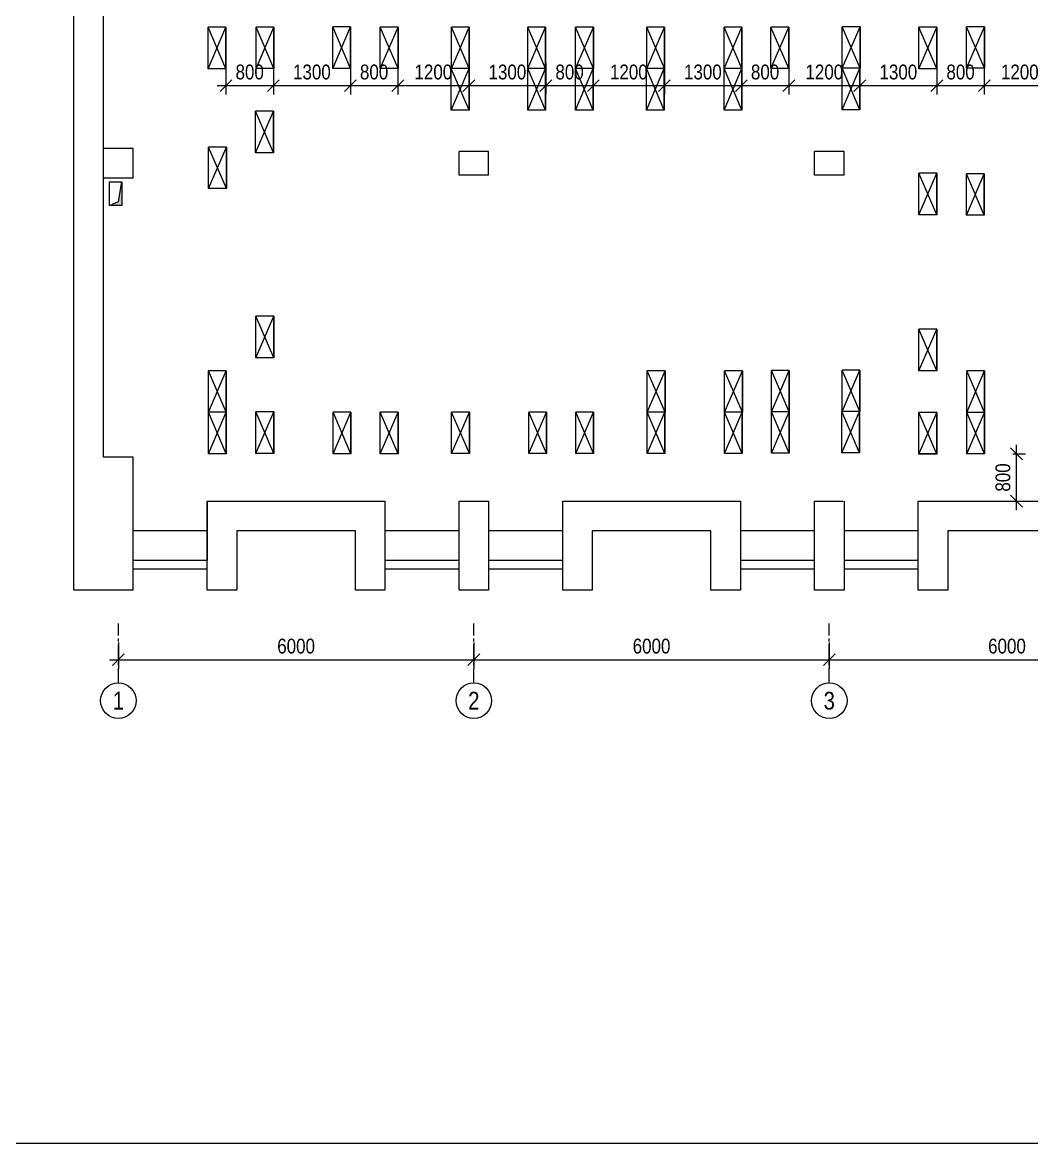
# Model space of a CAD drawing. Header units: millimetres. Extents: x 529148 to 753234, y -6155083 to -118574.
# Drawn here: x 641554 to 658589, y -178724 to -159804 of the extents above; entities that cross this region are included whole.
import ezdxf
from ezdxf.enums import TextEntityAlignment as Align

# ---------------------------------------------------------------- set-up
doc = ezdxf.new("R2010")
doc.units = ezdxf.units.MM
doc.linetypes.add('осеваяX2', pattern=[4, 2.5, -0.5, 0.5, -0.5])
for name, color, linetype, lineweight in [('оборудование', 7, 'Continuous', 60), ('Размеры план', 5, 'Continuous', 5), ('Стены', 250, 'Continuous', 20)]:
    doc.layers.add(name, color=color, linetype=linetype, lineweight=lineweight)
doc.layers.add('Оси здания', color=6, linetype='Continuous')
doc.styles.add('17_Standard 2.5', font='ARIALN.TTF', dxfattribs={"height": 250})
doc.styles.get("Standard").update_dxf_attribs({"font": 'ARIALN.TTF', "height": 3})
doc.dimstyles.get("Standard").update_dxf_attribs({"dimtxt": 2.5, "dimasz": 2, "dimexe": 1.5, "dimexo": 3, "dimgap": 1, "dimtad": 1, "dimtoh": 1, "dimdec": 0, "dimrnd": 1, "dimzin": 0, "dimdsep": 46, "dimtxsty": '17_Standard 2.5', "dimblk": 'OBLIQUE', "dimcen": 2, "dimdle": 1.5, "dimclrd": 5, "dimclre": 5, "dimclrt": 5, "dimadec": 0, "dimazin": 0, "dimtfac": 1, "dimtdec": 0, "dimtofl": 0, "dimtmove": 0, "dimatfit": 3, "dimldrblk": 'OBLIQUE', "dimfxl": 1, "dimtolj": 1, "dimtzin": 0, "dimlwd": 5, "dimlwe": 5, "dimarcsym": 0})

# ---------------------------------------------------------------- blocks, each defined once
blk = doc.blocks.new('*U65')
at = {"layer": 'Оси здания', "linetype": 'осеваяX2', "lineweight": 5}
blk.add_line((0, -10), (0, 0), dxfattribs=at)
at = {"layer": 'Оси здания', "lineweight": 5}
blk.add_circle((0, -13), 3, dxfattribs=at)
at = {"layer": 'Оси здания', "linetype": 'ByBlock', "lineweight": 5}
blk.add_attdef('ОСЬ', text='', height=3, rotation=360, dxfattribs=at).set_placement((0, -13), align=Align.MIDDLE_CENTER)
blk = doc.blocks.new('_Oblique')
at = {"color": 0, "linetype": 'ByBlock', "lineweight": -2}
blk.add_line((-0.5, -0.5), (0.5, 0.5), dxfattribs=at)
blk = doc.blocks.new('*D438')
at = {"layer": 'Defpoints', "color": 0, "transparency": 16777216}
for p in [(655173.572558, -169966.313389), (661173.572558, -169983.192885), (661173.572558, -170558.000436)]:
    blk.add_point(p, dxfattribs=at)
at = {"layer": 'Стены', "color": 5, "linetype": 'Continuous', "lineweight": 5, "transparency": 16777216}
for p, q in [((655173.572558, -170266.313389), (655173.572558, -170708.000436)), ((661173.572558, -170283.192885), (661173.572558, -170708.000436)), ((655023.572558, -170558.000436), (661323.572558, -170558.000436))]:
    blk.add_line(p, q, dxfattribs=at)
at = {"layer": 'Стены', "color": 5, "lineweight": 5, "transparency": 16777216, "xscale": 200, "yscale": 200, "zscale": 200, "rotation": 180}
blk.add_blockref('_Oblique', (655173.572558, -170558.000436), dxfattribs=at)
at = {"layer": 'Стены', "color": 5, "lineweight": 5, "transparency": 16777216, "xscale": 200, "yscale": 200, "zscale": 200}
blk.add_blockref('_Oblique', (661173.572558, -170558.000436), dxfattribs=at)
at = {"layer": 'Стены', "color": 5, "linetype": 'Continuous', "lineweight": 20, "transparency": 16777216, "insert": (658173.572558, -170330.372808), "char_height": 250, "attachment_point": 5, "style": '17_Standard 2.5'}
blk.add_mtext('\\A1;6000', dxfattribs=at)
blk = doc.blocks.new('*D442')
at = {"layer": 'Defpoints', "color": 0, "transparency": 16777216}
for p in [(649173.572558, -169966.313389), (655173.572558, -169983.192885), (655173.572558, -170558.000436)]:
    blk.add_point(p, dxfattribs=at)
at = {"layer": 'Стены', "color": 5, "linetype": 'Continuous', "lineweight": 5, "transparency": 16777216}
for p, q in [((649173.572558, -170266.313389), (649173.572558, -170708.000436)), ((655173.572558, -170283.192885), (655173.572558, -170708.000436)), ((649023.572558, -170558.000436), (655323.572558, -170558.000436))]:
    blk.add_line(p, q, dxfattribs=at)
at = {"layer": 'Стены', "color": 5, "lineweight": 5, "transparency": 16777216, "xscale": 200, "yscale": 200, "zscale": 200, "rotation": 180}
blk.add_blockref('_Oblique', (649173.572558, -170558.000436), dxfattribs=at)
at = {"layer": 'Стены', "color": 5, "lineweight": 5, "transparency": 16777216, "xscale": 200, "yscale": 200, "zscale": 200}
blk.add_blockref('_Oblique', (655173.572558, -170558.000436), dxfattribs=at)
at = {"layer": 'Стены', "color": 5, "linetype": 'Continuous', "lineweight": 20, "transparency": 16777216, "insert": (652173.572558, -170330.372808), "char_height": 250, "attachment_point": 5, "style": '17_Standard 2.5'}
blk.add_mtext('\\A1;6000', dxfattribs=at)
blk = doc.blocks.new('*D443')
at = {"layer": 'Defpoints', "color": 0, "transparency": 16777216}
for p in [(643173.572558, -169966.313389), (649173.572558, -169983.192885), (649173.572558, -170558.000436)]:
    blk.add_point(p, dxfattribs=at)
at = {"layer": 'Стены', "color": 5, "linetype": 'Continuous', "lineweight": 5, "transparency": 16777216}
for p, q in [((643173.572558, -170266.313389), (643173.572558, -170708.000436)), ((649173.572558, -170283.192885), (649173.572558, -170708.000436)), ((643023.572558, -170558.000436), (649323.572558, -170558.000436))]:
    blk.add_line(p, q, dxfattribs=at)
at = {"layer": 'Стены', "color": 5, "lineweight": 5, "transparency": 16777216, "xscale": 200, "yscale": 200, "zscale": 200, "rotation": 180}
blk.add_blockref('_Oblique', (643173.572558, -170558.000436), dxfattribs=at)
at = {"layer": 'Стены', "color": 5, "lineweight": 5, "transparency": 16777216, "xscale": 200, "yscale": 200, "zscale": 200}
blk.add_blockref('_Oblique', (649173.572558, -170558.000436), dxfattribs=at)
at = {"layer": 'Стены', "color": 5, "linetype": 'Continuous', "lineweight": 20, "transparency": 16777216, "insert": (646173.572558, -170330.372808), "char_height": 250, "attachment_point": 5, "style": '17_Standard 2.5'}
blk.add_mtext('\\A1;6000', dxfattribs=at)
blk = doc.blocks.new('*D473')
at = {"layer": 'Defpoints', "color": 0, "transparency": 16777216}
for p in [(657974, -167083), (658334, -167083), (657974, -167883)]:
    blk.add_point(p, dxfattribs=at)
at = {"layer": 'Стены', "color": 5, "linetype": 'Continuous', "lineweight": 5, "ltscale": 100, "transparency": 16777216}
for p, q in [((658334, -168033), (658334, -166933)), ((658274, -167083), (658484, -167083)), ((658274, -167883), (658484, -167883))]:
    blk.add_line(p, q, dxfattribs=at)
at = {"layer": 'Стены', "color": 5, "lineweight": 5, "transparency": 16777216, "xscale": 200, "yscale": 200, "zscale": 200}
for p, rotation in [((658334, -167083), 90), ((658334, -167883), 270)]:
    blk.add_blockref('_Oblique', p, dxfattribs=dict(at, rotation=rotation))
at = {"layer": 'Стены', "color": 5, "linetype": 'Continuous', "lineweight": 20, "transparency": 16777216, "insert": (658106, -167483), "char_height": 250, "attachment_point": 5, "rotation": 90, "style": '17_Standard 2.5'}
blk.add_mtext('\\A1;800', dxfattribs=at)
blk = doc.blocks.new('*D484')
at = {"layer": 'Defpoints', "color": 0, "linetype": 'Continuous', "lineweight": 20, "transparency": 16777216}
for p in [(656990, -160193), (657790, -160193), (657790, -160870)]:
    blk.add_point(p, dxfattribs=at)
at = {"layer": 'Стены', "color": 5, "linetype": 'Continuous', "lineweight": 5, "transparency": 16777216}
for p, q in [((656990, -160493), (656990, -161020)), ((657790, -160493), (657790, -161020)), ((656840, -160870), (657940, -160870))]:
    blk.add_line(p, q, dxfattribs=at)
at = {"layer": 'Стены', "color": 5, "linetype": 'Continuous', "lineweight": 5, "transparency": 16777216, "xscale": 200, "yscale": 200, "zscale": 200, "rotation": 180}
blk.add_blockref('_Oblique', (656990, -160870), dxfattribs=at)
at = {"layer": 'Стены', "color": 5, "linetype": 'Continuous', "lineweight": 5, "transparency": 16777216, "xscale": 200, "yscale": 200, "zscale": 200}
blk.add_blockref('_Oblique', (657790, -160870), dxfattribs=at)
at = {"layer": 'Стены', "color": 5, "linetype": 'Continuous', "lineweight": 20, "transparency": 16777216, "insert": (657390, -160642), "char_height": 250, "attachment_point": 5, "style": '17_Standard 2.5'}
blk.add_mtext('\\A1;800', dxfattribs=at)
blk = doc.blocks.new('*D485')
at = {"layer": 'Defpoints', "color": 0, "linetype": 'Continuous', "lineweight": 20, "transparency": 16777216}
for p in [(657790, -160193), (658990, -160193), (658990, -160870)]:
    blk.add_point(p, dxfattribs=at)
at = {"layer": 'Стены', "color": 5, "linetype": 'Continuous', "lineweight": 5, "transparency": 16777216}
for p, q in [((657790, -160493), (657790, -161020)), ((658990, -160493), (658990, -161020)), ((657640, -160870), (659140, -160870))]:
    blk.add_line(p, q, dxfattribs=at)
at = {"layer": 'Стены', "color": 5, "linetype": 'Continuous', "lineweight": 5, "transparency": 16777216, "xscale": 200, "yscale": 200, "zscale": 200, "rotation": 180}
blk.add_blockref('_Oblique', (657790, -160870), dxfattribs=at)
at = {"layer": 'Стены', "color": 5, "linetype": 'Continuous', "lineweight": 5, "transparency": 16777216, "xscale": 200, "yscale": 200, "zscale": 200}
blk.add_blockref('_Oblique', (658990, -160870), dxfattribs=at)
at = {"layer": 'Стены', "color": 5, "linetype": 'Continuous', "lineweight": 20, "transparency": 16777216, "insert": (658390, -160642), "char_height": 250, "attachment_point": 5, "style": '17_Standard 2.5'}
blk.add_mtext('\\A1;1200', dxfattribs=at)
blk = doc.blocks.new('*D487')
at = {"layer": 'Defpoints', "color": 0, "linetype": 'Continuous', "lineweight": 20, "transparency": 16777216}
for p in [(653690, -160193), (654490, -160193), (654490, -160870)]:
    blk.add_point(p, dxfattribs=at)
at = {"layer": 'Стены', "color": 5, "linetype": 'Continuous', "lineweight": 5, "transparency": 16777216}
for p, q in [((653690, -160493), (653690, -161020)), ((654490, -160493), (654490, -161020)), ((653540, -160870), (654640, -160870))]:
    blk.add_line(p, q, dxfattribs=at)
at = {"layer": 'Стены', "color": 5, "linetype": 'Continuous', "lineweight": 5, "transparency": 16777216, "xscale": 200, "yscale": 200, "zscale": 200, "rotation": 180}
blk.add_blockref('_Oblique', (653690, -160870), dxfattribs=at)
at = {"layer": 'Стены', "color": 5, "linetype": 'Continuous', "lineweight": 5, "transparency": 16777216, "xscale": 200, "yscale": 200, "zscale": 200}
blk.add_blockref('_Oblique', (654490, -160870), dxfattribs=at)
at = {"layer": 'Стены', "color": 5, "linetype": 'Continuous', "lineweight": 20, "transparency": 16777216, "insert": (654090, -160642), "char_height": 250, "attachment_point": 5, "style": '17_Standard 2.5'}
blk.add_mtext('\\A1;800', dxfattribs=at)
blk = doc.blocks.new('*D488')
at = {"layer": 'Defpoints', "color": 0, "linetype": 'Continuous', "lineweight": 20, "transparency": 16777216}
for p in [(654490, -160193), (655690, -160193), (655690, -160870)]:
    blk.add_point(p, dxfattribs=at)
at = {"layer": 'Стены', "color": 5, "linetype": 'Continuous', "lineweight": 5, "transparency": 16777216}
for p, q in [((654490, -160493), (654490, -161020)), ((655690, -160493), (655690, -161020)), ((654340, -160870), (655840, -160870))]:
    blk.add_line(p, q, dxfattribs=at)
at = {"layer": 'Стены', "color": 5, "linetype": 'Continuous', "lineweight": 5, "transparency": 16777216, "xscale": 200, "yscale": 200, "zscale": 200, "rotation": 180}
blk.add_blockref('_Oblique', (654490, -160870), dxfattribs=at)
at = {"layer": 'Стены', "color": 5, "linetype": 'Continuous', "lineweight": 5, "transparency": 16777216, "xscale": 200, "yscale": 200, "zscale": 200}
blk.add_blockref('_Oblique', (655690, -160870), dxfattribs=at)
at = {"layer": 'Стены', "color": 5, "linetype": 'Continuous', "lineweight": 20, "transparency": 16777216, "insert": (655090, -160642), "char_height": 250, "attachment_point": 5, "style": '17_Standard 2.5'}
blk.add_mtext('\\A1;1200', dxfattribs=at)
blk = doc.blocks.new('*D489')
at = {"layer": 'Defpoints', "color": 0, "linetype": 'Continuous', "lineweight": 20, "transparency": 16777216}
for p in [(655690, -160193), (656990, -160193), (656990, -160870)]:
    blk.add_point(p, dxfattribs=at)
at = {"layer": 'Стены', "color": 5, "linetype": 'Continuous', "lineweight": 5, "transparency": 16777216}
for p, q in [((655690, -160493), (655690, -161020)), ((656990, -160493), (656990, -161020)), ((655540, -160870), (657140, -160870))]:
    blk.add_line(p, q, dxfattribs=at)
at = {"layer": 'Стены', "color": 5, "linetype": 'Continuous', "lineweight": 5, "transparency": 16777216, "xscale": 200, "yscale": 200, "zscale": 200, "rotation": 180}
blk.add_blockref('_Oblique', (655690, -160870), dxfattribs=at)
at = {"layer": 'Стены', "color": 5, "linetype": 'Continuous', "lineweight": 5, "transparency": 16777216, "xscale": 200, "yscale": 200, "zscale": 200}
blk.add_blockref('_Oblique', (656990, -160870), dxfattribs=at)
at = {"layer": 'Стены', "color": 5, "linetype": 'Continuous', "lineweight": 20, "transparency": 16777216, "insert": (656340, -160642), "char_height": 250, "attachment_point": 5, "style": '17_Standard 2.5'}
blk.add_mtext('\\A1;1300', dxfattribs=at)
blk = doc.blocks.new('*D490')
at = {"layer": 'Defpoints', "color": 0, "linetype": 'Continuous', "lineweight": 20, "transparency": 16777216}
for p in [(650390, -160193), (651190, -160193), (651190, -160870)]:
    blk.add_point(p, dxfattribs=at)
at = {"layer": 'Стены', "color": 5, "linetype": 'Continuous', "lineweight": 5, "transparency": 16777216}
for p, q in [((650390, -160493), (650390, -161020)), ((651190, -160493), (651190, -161020)), ((650240, -160870), (651340, -160870))]:
    blk.add_line(p, q, dxfattribs=at)
at = {"layer": 'Стены', "color": 5, "linetype": 'Continuous', "lineweight": 5, "transparency": 16777216, "xscale": 200, "yscale": 200, "zscale": 200, "rotation": 180}
blk.add_blockref('_Oblique', (650390, -160870), dxfattribs=at)
at = {"layer": 'Стены', "color": 5, "linetype": 'Continuous', "lineweight": 5, "transparency": 16777216, "xscale": 200, "yscale": 200, "zscale": 200}
blk.add_blockref('_Oblique', (651190, -160870), dxfattribs=at)
at = {"layer": 'Стены', "color": 5, "linetype": 'Continuous', "lineweight": 20, "transparency": 16777216, "insert": (650790, -160642), "char_height": 250, "attachment_point": 5, "style": '17_Standard 2.5'}
blk.add_mtext('\\A1;800', dxfattribs=at)
blk = doc.blocks.new('*D491')
at = {"layer": 'Defpoints', "color": 0, "linetype": 'Continuous', "lineweight": 20, "transparency": 16777216}
for p in [(651190, -160193), (652390, -160193), (652390, -160870)]:
    blk.add_point(p, dxfattribs=at)
at = {"layer": 'Стены', "color": 5, "linetype": 'Continuous', "lineweight": 5, "transparency": 16777216}
for p, q in [((651190, -160493), (651190, -161020)), ((652390, -160493), (652390, -161020)), ((651040, -160870), (652540, -160870))]:
    blk.add_line(p, q, dxfattribs=at)
at = {"layer": 'Стены', "color": 5, "linetype": 'Continuous', "lineweight": 5, "transparency": 16777216, "xscale": 200, "yscale": 200, "zscale": 200, "rotation": 180}
blk.add_blockref('_Oblique', (651190, -160870), dxfattribs=at)
at = {"layer": 'Стены', "color": 5, "linetype": 'Continuous', "lineweight": 5, "transparency": 16777216, "xscale": 200, "yscale": 200, "zscale": 200}
blk.add_blockref('_Oblique', (652390, -160870), dxfattribs=at)
at = {"layer": 'Стены', "color": 5, "linetype": 'Continuous', "lineweight": 20, "transparency": 16777216, "insert": (651790, -160642), "char_height": 250, "attachment_point": 5, "style": '17_Standard 2.5'}
blk.add_mtext('\\A1;1200', dxfattribs=at)
blk = doc.blocks.new('*D492')
at = {"layer": 'Defpoints', "color": 0, "linetype": 'Continuous', "lineweight": 20, "transparency": 16777216}
for p in [(652390, -160193), (653690, -160193), (653690, -160870)]:
    blk.add_point(p, dxfattribs=at)
at = {"layer": 'Стены', "color": 5, "linetype": 'Continuous', "lineweight": 5, "transparency": 16777216}
for p, q in [((652390, -160493), (652390, -161020)), ((653690, -160493), (653690, -161020)), ((652240, -160870), (653840, -160870))]:
    blk.add_line(p, q, dxfattribs=at)
at = {"layer": 'Стены', "color": 5, "linetype": 'Continuous', "lineweight": 5, "transparency": 16777216, "xscale": 200, "yscale": 200, "zscale": 200, "rotation": 180}
blk.add_blockref('_Oblique', (652390, -160870), dxfattribs=at)
at = {"layer": 'Стены', "color": 5, "linetype": 'Continuous', "lineweight": 5, "transparency": 16777216, "xscale": 200, "yscale": 200, "zscale": 200}
blk.add_blockref('_Oblique', (653690, -160870), dxfattribs=at)
at = {"layer": 'Стены', "color": 5, "linetype": 'Continuous', "lineweight": 20, "transparency": 16777216, "insert": (653040, -160642), "char_height": 250, "attachment_point": 5, "style": '17_Standard 2.5'}
blk.add_mtext('\\A1;1300', dxfattribs=at)
blk = doc.blocks.new('*D493')
at = {"layer": 'Defpoints', "color": 0, "linetype": 'Continuous', "lineweight": 20, "transparency": 16777216}
for p in [(647090, -160193), (647890, -160193), (647890, -160870)]:
    blk.add_point(p, dxfattribs=at)
at = {"layer": 'Стены', "color": 5, "linetype": 'Continuous', "lineweight": 5, "transparency": 16777216}
for p, q in [((647090, -160493), (647090, -161020)), ((647890, -160493), (647890, -161020)), ((646940, -160870), (648040, -160870))]:
    blk.add_line(p, q, dxfattribs=at)
at = {"layer": 'Стены', "color": 5, "linetype": 'Continuous', "lineweight": 5, "transparency": 16777216, "xscale": 200, "yscale": 200, "zscale": 200, "rotation": 180}
blk.add_blockref('_Oblique', (647090, -160870), dxfattribs=at)
at = {"layer": 'Стены', "color": 5, "linetype": 'Continuous', "lineweight": 5, "transparency": 16777216, "xscale": 200, "yscale": 200, "zscale": 200}
blk.add_blockref('_Oblique', (647890, -160870), dxfattribs=at)
at = {"layer": 'Стены', "color": 5, "linetype": 'Continuous', "lineweight": 20, "transparency": 16777216, "insert": (647490, -160642), "char_height": 250, "attachment_point": 5, "style": '17_Standard 2.5'}
blk.add_mtext('\\A1;800', dxfattribs=at)
blk = doc.blocks.new('*D494')
at = {"layer": 'Defpoints', "color": 0, "linetype": 'Continuous', "lineweight": 20, "transparency": 16777216}
for p in [(647890, -160193), (649090, -160193), (649090, -160870)]:
    blk.add_point(p, dxfattribs=at)
at = {"layer": 'Стены', "color": 5, "linetype": 'Continuous', "lineweight": 5, "transparency": 16777216}
for p, q in [((647890, -160493), (647890, -161020)), ((649090, -160493), (649090, -161020)), ((647740, -160870), (649240, -160870))]:
    blk.add_line(p, q, dxfattribs=at)
at = {"layer": 'Стены', "color": 5, "linetype": 'Continuous', "lineweight": 5, "transparency": 16777216, "xscale": 200, "yscale": 200, "zscale": 200, "rotation": 180}
blk.add_blockref('_Oblique', (647890, -160870), dxfattribs=at)
at = {"layer": 'Стены', "color": 5, "linetype": 'Continuous', "lineweight": 5, "transparency": 16777216, "xscale": 200, "yscale": 200, "zscale": 200}
blk.add_blockref('_Oblique', (649090, -160870), dxfattribs=at)
at = {"layer": 'Стены', "color": 5, "linetype": 'Continuous', "lineweight": 20, "transparency": 16777216, "insert": (648490, -160642), "char_height": 250, "attachment_point": 5, "style": '17_Standard 2.5'}
blk.add_mtext('\\A1;1200', dxfattribs=at)
blk = doc.blocks.new('*D495')
at = {"layer": 'Defpoints', "color": 0, "linetype": 'Continuous', "lineweight": 20, "transparency": 16777216}
for p in [(649090, -160193), (650390, -160193), (650390, -160870)]:
    blk.add_point(p, dxfattribs=at)
at = {"layer": 'Стены', "color": 5, "linetype": 'Continuous', "lineweight": 5, "transparency": 16777216}
for p, q in [((649090, -160493), (649090, -161020)), ((650390, -160493), (650390, -161020)), ((648940, -160870), (650540, -160870))]:
    blk.add_line(p, q, dxfattribs=at)
at = {"layer": 'Стены', "color": 5, "linetype": 'Continuous', "lineweight": 5, "transparency": 16777216, "xscale": 200, "yscale": 200, "zscale": 200, "rotation": 180}
blk.add_blockref('_Oblique', (649090, -160870), dxfattribs=at)
at = {"layer": 'Стены', "color": 5, "linetype": 'Continuous', "lineweight": 5, "transparency": 16777216, "xscale": 200, "yscale": 200, "zscale": 200}
blk.add_blockref('_Oblique', (650390, -160870), dxfattribs=at)
at = {"layer": 'Стены', "color": 5, "linetype": 'Continuous', "lineweight": 20, "transparency": 16777216, "insert": (649740, -160642), "char_height": 250, "attachment_point": 5, "style": '17_Standard 2.5'}
blk.add_mtext('\\A1;1300', dxfattribs=at)
blk = doc.blocks.new('*D496')
at = {"layer": 'Defpoints', "color": 0, "linetype": 'Continuous', "lineweight": 20, "transparency": 16777216}
for p in [(644990, -160193), (645790, -160193), (645790, -160870)]:
    blk.add_point(p, dxfattribs=at)
at = {"layer": 'Стены', "color": 5, "linetype": 'Continuous', "lineweight": 5, "transparency": 16777216}
for p, q in [((644990, -160493), (644990, -161020)), ((645790, -160493), (645790, -161020)), ((644840, -160870), (645940, -160870))]:
    blk.add_line(p, q, dxfattribs=at)
at = {"layer": 'Стены', "color": 5, "linetype": 'Continuous', "lineweight": 5, "transparency": 16777216, "xscale": 200, "yscale": 200, "zscale": 200, "rotation": 180}
blk.add_blockref('_Oblique', (644990, -160870), dxfattribs=at)
at = {"layer": 'Стены', "color": 5, "linetype": 'Continuous', "lineweight": 5, "transparency": 16777216, "xscale": 200, "yscale": 200, "zscale": 200}
blk.add_blockref('_Oblique', (645790, -160870), dxfattribs=at)
at = {"layer": 'Стены', "color": 5, "linetype": 'Continuous', "lineweight": 20, "transparency": 16777216, "insert": (645390, -160642), "char_height": 250, "attachment_point": 5, "style": '17_Standard 2.5'}
blk.add_mtext('\\A1;800', dxfattribs=at)
blk = doc.blocks.new('*D497')
at = {"layer": 'Defpoints', "color": 0, "linetype": 'Continuous', "lineweight": 20, "transparency": 16777216}
for p in [(645790, -160193), (647090, -160193), (647090, -160870)]:
    blk.add_point(p, dxfattribs=at)
at = {"layer": 'Стены', "color": 5, "linetype": 'Continuous', "lineweight": 5, "transparency": 16777216}
for p, q in [((645790, -160493), (645790, -161020)), ((647090, -160493), (647090, -161020)), ((645640, -160870), (647240, -160870))]:
    blk.add_line(p, q, dxfattribs=at)
at = {"layer": 'Стены', "color": 5, "linetype": 'Continuous', "lineweight": 5, "transparency": 16777216, "xscale": 200, "yscale": 200, "zscale": 200, "rotation": 180}
blk.add_blockref('_Oblique', (645790, -160870), dxfattribs=at)
at = {"layer": 'Стены', "color": 5, "linetype": 'Continuous', "lineweight": 5, "transparency": 16777216, "xscale": 200, "yscale": 200, "zscale": 200}
blk.add_blockref('_Oblique', (647090, -160870), dxfattribs=at)
at = {"layer": 'Стены', "color": 5, "linetype": 'Continuous', "lineweight": 20, "transparency": 16777216, "insert": (646440, -160642), "char_height": 250, "attachment_point": 5, "style": '17_Standard 2.5'}
blk.add_mtext('\\A1;1300', dxfattribs=at)

msp = doc.modelspace()

# ---------------------------------------------------------------- hatches: boundary and pattern name
at = {"layer": 'оборудование', "linetype": 'Continuous', "lineweight": 20}
h = msp.add_hatch(color=0, dxfattribs=at)
h.dxf.hatch_style = 1
h.paths.add_polyline_path([(643022.5, -162893), (643177.8, -162827), (643229.8, -162492.8), (643229.8, -162893)])

# ---------------------------------------------------------------- linework, layer by layer
for p, q in [((657491.9, -160576), (657791.9, -159876)), ((657791.9, -160576), (657491.9, -159876)), ((657791.9, -159876), (657791.9, -160576)), ((644689.6, -160586.2), (644989.6, -159886.2)), ((644989.6, -160586.2), (644689.6, -159886.2)), ((644989.6, -159886.2), (644989.6, -160586.2)), ((645498.7, -160581.8), (645798.7, -159881.8)), ((645798.7, -160581.8), (645498.7, -159881.8)), ((645798.7, -159881.8), (645798.7, -160581.8)), ((646794.2, -160579), (647094.2, -159879)), ((647094.2, -160579), (646794.2, -159879)), ((647094.2, -159879), (647094.2, -160579)), ((647594.3, -160582.3), (647894.3, -159882.3)), ((647894.3, -160582.3), (647594.3, -159882.3)), ((647894.3, -159882.3), (647894.3, -160582.3)), ((648795.7, -160583.9), (649095.7, -159883.9)), ((649095.7, -160583.9), (648795.7, -159883.9)), ((649095.7, -159883.9), (649095.7, -160583.9)), ((650086, -160583.9), (650386, -159883.9)), ((650386, -160583.9), (650086, -159883.9)), ((650386, -159883.9), (650386, -160583.9)), ((650891.6, -160583.9), (651191.6, -159883.9)), ((651191.6, -160583.9), (650891.6, -159883.9)), ((651191.6, -159883.9), (651191.6, -160583.9)), ((652091.8, -160583.9), (652391.8, -159883.9)), ((652391.8, -160583.9), (652091.8, -159883.9)), ((652391.8, -159883.9), (652391.8, -160583.9)), ((653400.2, -160583.9), (653700.2, -159883.9)), ((653700.2, -160583.9), (653400.2, -159883.9)), ((653700.2, -159883.9), (653700.2, -160583.9)), ((654189, -160582), (654489, -159882)), ((654489, -160582), (654189, -159882)), ((654489, -159882), (654489, -160582)), ((655394.1, -160577.6), (655694.1, -159877.6)), ((655694.1, -160577.6), (655394.1, -159877.6)), ((655694.1, -159877.6), (655694.1, -160577.6)), ((656687, -160585), (656987, -159885)), ((656987, -160585), (656687, -159885)), ((656987, -159885), (656987, -160585)), ((648792.4, -161283), (649092.4, -160583)), ((649092.4, -161283), (648792.4, -160583)), ((649092.4, -160583), (649092.4, -161283)), ((650082.6, -161283), (650382.6, -160583)), ((650382.6, -161283), (650082.6, -160583)), ((650382.6, -160583), (650382.6, -161283)), ((650888.2, -161283), (651188.2, -160583)), ((651188.2, -161283), (650888.2, -160583)), ((651188.2, -160583), (651188.2, -161283)), ((652088.4, -161283), (652388.4, -160583)), ((652388.4, -161283), (652088.4, -160583)), ((652388.4, -160583), (652388.4, -161283)), ((653396.8, -161283), (653696.8, -160583)), ((653696.8, -161283), (653396.8, -160583)), ((653696.8, -160583), (653696.8, -161283)), ((655390.7, -161276.7), (655690.7, -160576.7)), ((655690.7, -161276.7), (655390.7, -160576.7)), ((655690.7, -160576.7), (655690.7, -161276.7)), ((645490.3, -162001.7), (645790.3, -161301.7)), ((645790.3, -162001.7), (645490.3, -161301.7)), ((645790.3, -161301.7), (645790.3, -162001.7)), ((644697.3, -162608.4), (644997.3, -161908.4)), ((644997.3, -162608.4), (644697.3, -161908.4)), ((644997.3, -161908.4), (644997.3, -162608.4)), ((656686.9, -163049.6), (656986.9, -162349.6)), ((656986.9, -163049.6), (656686.9, -162349.6)), ((656986.9, -162349.6), (656986.9, -163049.6)), ((657489, -163058.6), (657789, -162358.6)), ((657789, -163058.6), (657489, -162358.6)), ((657789, -162358.6), (657789, -163058.6)), ((645496.5, -165462.6), (645796.5, -164762.6)), ((645796.5, -165462.6), (645496.5, -164762.6)), ((645796.5, -164762.6), (645796.5, -165462.6)), ((656686.8, -165681.9), (656986.8, -164981.9)), ((656986.8, -165681.9), (656686.8, -164981.9)), ((656986.8, -164981.9), (656986.8, -165681.9)), ((644693.6, -166382.6), (644993.6, -165682.6)), ((644993.6, -166382.6), (644693.6, -165682.6)), ((644993.6, -165682.6), (644993.6, -166382.6)), ((652101.9, -166381.8), (652401.9, -165681.8)), ((652401.9, -166381.8), (652101.9, -165681.8)), ((652401.9, -165681.8), (652401.9, -166381.8)), ((653407.9, -166381.8), (653707.9, -165681.8)), ((653707.9, -166381.8), (653407.9, -165681.8)), ((653707.9, -165681.8), (653707.9, -166381.8)), ((654199.2, -166376.2), (654499.2, -165676.2)), ((654499.2, -166376.2), (654199.2, -165676.2)), ((654499.2, -165676.2), (654499.2, -166376.2)), ((655389.1, -166369.7), (655689.1, -165669.7)), ((655689.1, -166369.7), (655389.1, -165669.7)), ((655689.1, -165669.7), (655689.1, -166369.7)), ((657493.4, -166384.4), (657793.4, -165684.4)), ((657793.4, -166384.4), (657493.4, -165684.4)), ((657793.4, -165684.4), (657793.4, -166384.4)), ((644693.6, -167082.6), (644993.6, -166382.6)), ((644993.6, -167082.6), (644693.6, -166382.6)), ((644993.6, -166382.6), (644993.6, -167082.6)), ((645496.5, -167075.8), (645796.5, -166375.8)), ((645796.5, -167075.8), (645496.5, -166375.8)), ((645796.5, -166375.8), (645796.5, -167075.8)), ((646796.6, -167081.5), (647096.6, -166381.5)), ((647096.6, -167081.5), (646796.6, -166381.5)), ((647096.6, -166381.5), (647096.6, -167081.5)), ((647594.5, -167081.5), (647894.5, -166381.5)), ((647894.5, -167081.5), (647594.5, -166381.5)), ((647894.5, -166381.5), (647894.5, -167081.5)), ((648798.7, -167080.6), (649098.7, -166380.6)), ((649098.7, -167080.6), (648798.7, -166380.6)), ((649098.7, -166380.6), (649098.7, -167080.6)), ((650100.5, -167080.9), (650400.5, -166380.9)), ((650400.5, -167080.9), (650100.5, -166380.9)), ((650400.5, -166380.9), (650400.5, -167080.9)), ((650896.2, -167080.9), (651196.2, -166380.9)), ((651196.2, -167080.9), (650896.2, -166380.9)), ((651196.2, -166380.9), (651196.2, -167080.9)), ((652098.5, -167080.9), (652398.5, -166380.9)), ((652398.5, -167080.9), (652098.5, -166380.9)), ((652398.5, -166380.9), (652398.5, -167080.9)), ((653404.5, -167080.9), (653704.5, -166380.9)), ((653704.5, -167080.9), (653404.5, -166380.9)), ((653704.5, -166380.9), (653704.5, -167080.9)), ((654195.8, -167075.3), (654495.8, -166375.3)), ((654495.8, -167075.3), (654195.8, -166375.3)), ((654495.8, -166375.3), (654495.8, -167075.3)), ((655385.7, -167068.8), (655685.7, -166368.8)), ((655685.7, -167068.8), (655385.7, -166368.8)), ((655685.7, -166368.8), (655685.7, -167068.8)), ((656686.8, -167086.9), (656986.8, -166386.9)), ((656986.8, -167086.9), (656686.8, -166386.9)), ((656986.8, -166386.9), (656986.8, -167086.9)), ((657493.9, -167083.9), (657793.9, -166383.9)), ((657793.9, -167083.9), (657493.9, -166383.9)), ((657793.9, -166383.9), (657793.9, -167083.9))]:
    msp.add_line(p, q, dxfattribs=at)
at = {"layer": 'оборудование', "color": 0, "linetype": 'Continuous', "lineweight": 20}
for p, q in [((643177.8, -162827), (643229.8, -162492.8)), ((643022.5, -162893), (643177.8, -162827))]:
    msp.add_line(p, q, dxfattribs=at)
for points in [[(578214.7, -118573.5), (753234.4, -118573.5), (753234.4, -178723.9), (578214.7, -178723.9)], [(643022.5, -162492.8), (643229.8, -162492.8), (643229.8, -162893), (643022.5, -162893)]]:
    msp.add_lwpolyline(points, close=True, dxfattribs=at)
at = {"layer": 'Размеры план', "color": 0, "linetype": 'Continuous', "lineweight": 20}
for p, q in [((657791.9, -159876), (657491.9, -159876)), ((657491.9, -160576), (657491.9, -159876)), ((657791.9, -160576), (657791.9, -159876)), ((644989.6, -159886.2), (644689.6, -159886.2)), ((644689.6, -160586.2), (644689.6, -159886.2)), ((644989.6, -160586.2), (644989.6, -159886.2)), ((645798.7, -159881.8), (645498.7, -159881.8)), ((645498.7, -160581.8), (645498.7, -159881.8)), ((645798.7, -160581.8), (645798.7, -159881.8)), ((647094.2, -159879), (646794.2, -159879)), ((646794.2, -160579), (646794.2, -159879)), ((647094.2, -160579), (647094.2, -159879)), ((647894.3, -159882.3), (647594.3, -159882.3)), ((647594.3, -160582.3), (647594.3, -159882.3)), ((647894.3, -160582.3), (647894.3, -159882.3)), ((649095.7, -159883.9), (648795.7, -159883.9)), ((648795.7, -160583.9), (648795.7, -159883.9)), ((649095.7, -160583.9), (649095.7, -159883.9)), ((650386, -159883.9), (650086, -159883.9)), ((650086, -160583.9), (650086, -159883.9)), ((650386, -160583.9), (650386, -159883.9)), ((651191.6, -159883.9), (650891.6, -159883.9)), ((650891.6, -160583.9), (650891.6, -159883.9)), ((651191.6, -160583.9), (651191.6, -159883.9)), ((652391.8, -159883.9), (652091.8, -159883.9)), ((652091.8, -160583.9), (652091.8, -159883.9)), ((652391.8, -160583.9), (652391.8, -159883.9)), ((653700.2, -159883.9), (653400.2, -159883.9)), ((653400.2, -160583.9), (653400.2, -159883.9)), ((653700.2, -160583.9), (653700.2, -159883.9)), ((654489, -159882), (654189, -159882)), ((654189, -160582), (654189, -159882)), ((654489, -160582), (654489, -159882)), ((655694.1, -159877.6), (655394.1, -159877.6)), ((655394.1, -160577.6), (655394.1, -159877.6)), ((655694.1, -160577.6), (655694.1, -159877.6)), ((656987, -159885), (656687, -159885)), ((656687, -160585), (656687, -159885)), ((656987, -160585), (656987, -159885)), ((644989.6, -160586.2), (644689.6, -160586.2)), ((645798.7, -160581.8), (645498.7, -160581.8)), ((647094.2, -160579), (646794.2, -160579)), ((647894.3, -160582.3), (647594.3, -160582.3)), ((649092.4, -160583), (648792.4, -160583)), ((648792.4, -161283), (648792.4, -160583)), ((649095.7, -160583.9), (648795.7, -160583.9)), ((649092.4, -161283), (649092.4, -160583)), ((650382.6, -160583), (650082.6, -160583)), ((650082.6, -161283), (650082.6, -160583)), ((650386, -160583.9), (650086, -160583.9)), ((650382.6, -161283), (650382.6, -160583)), ((651188.2, -160583), (650888.2, -160583)), ((650888.2, -161283), (650888.2, -160583)), ((651191.6, -160583.9), (650891.6, -160583.9)), ((651188.2, -161283), (651188.2, -160583)), ((652388.4, -160583), (652088.4, -160583)), ((652088.4, -161283), (652088.4, -160583)), ((652391.8, -160583.9), (652091.8, -160583.9)), ((652388.4, -161283), (652388.4, -160583)), ((653696.8, -160583), (653396.8, -160583)), ((653396.8, -161283), (653396.8, -160583)), ((653700.2, -160583.9), (653400.2, -160583.9)), ((653696.8, -161283), (653696.8, -160583)), ((654489, -160582), (654189, -160582)), ((655690.7, -160576.7), (655390.7, -160576.7)), ((655390.7, -161276.7), (655390.7, -160576.7)), ((655694.1, -160577.6), (655394.1, -160577.6)), ((655690.7, -161276.7), (655690.7, -160576.7)), ((656983.7, -160584.1), (656683.7, -160584.1)), ((656987, -160585), (656687, -160585)), ((657788.5, -160575.1), (657488.5, -160575.1)), ((657791.9, -160576), (657491.9, -160576)), ((645790.3, -161301.7), (645490.3, -161301.7)), ((645490.3, -162001.7), (645490.3, -161301.7)), ((645790.3, -162001.7), (645790.3, -161301.7)), ((649092.4, -161283), (648792.4, -161283)), ((650382.6, -161283), (650082.6, -161283)), ((651188.2, -161283), (650888.2, -161283)), ((652388.4, -161283), (652088.4, -161283)), ((653696.8, -161283), (653396.8, -161283)), ((655690.7, -161276.7), (655390.7, -161276.7)), ((644997.3, -161908.4), (644697.3, -161908.4)), ((644697.3, -162608.4), (644697.3, -161908.4)), ((644997.3, -162608.4), (644997.3, -161908.4)), ((645790.3, -162001.7), (645490.3, -162001.7)), ((656986.9, -162349.6), (656686.9, -162349.6)), ((656686.9, -163049.6), (656686.9, -162349.6)), ((656986.9, -163049.6), (656986.9, -162349.6)), ((657789, -162358.6), (657489, -162358.6)), ((657489, -163058.6), (657489, -162358.6)), ((657789, -163058.6), (657789, -162358.6)), ((644997.3, -162608.4), (644697.3, -162608.4)), ((656983.5, -163048.7), (656683.5, -163048.7)), ((656986.9, -163049.6), (656686.9, -163049.6)), ((657785.6, -163057.7), (657485.6, -163057.7)), ((657789, -163058.6), (657489, -163058.6)), ((645796.5, -164762.6), (645496.5, -164762.6)), ((645496.5, -165462.6), (645496.5, -164762.6)), ((645796.5, -165462.6), (645796.5, -164762.6)), ((656986.8, -164981.9), (656686.8, -164981.9)), ((656686.8, -165681.9), (656686.8, -164981.9)), ((656986.8, -165681.9), (656986.8, -164981.9)), ((645796.5, -165462.6), (645496.5, -165462.6)), ((644993.6, -165682.6), (644693.6, -165682.6)), ((644693.6, -166382.6), (644693.6, -165682.6)), ((644993.6, -166382.6), (644993.6, -165682.6)), ((652401.9, -165681.8), (652101.9, -165681.8)), ((652101.9, -166381.8), (652101.9, -165681.8)), ((652401.9, -166381.8), (652401.9, -165681.8)), ((653707.9, -165681.8), (653407.9, -165681.8)), ((653407.9, -166381.8), (653407.9, -165681.8)), ((653707.9, -166381.8), (653707.9, -165681.8)), ((654499.2, -165676.2), (654199.2, -165676.2)), ((654199.2, -166376.2), (654199.2, -165676.2)), ((654499.2, -166376.2), (654499.2, -165676.2)), ((655689.1, -165669.7), (655389.1, -165669.7)), ((655389.1, -166369.7), (655389.1, -165669.7)), ((655689.1, -166369.7), (655689.1, -165669.7)), ((656983.4, -165681), (656683.4, -165681)), ((656986.8, -165681.9), (656686.8, -165681.9)), ((657793.4, -165684.4), (657493.4, -165684.4)), ((657493.4, -166384.4), (657493.4, -165684.4)), ((657793.4, -166384.4), (657793.4, -165684.4)), ((644993.6, -166382.6), (644693.6, -166382.6)), ((644693.6, -167082.6), (644693.6, -166382.6)), ((644993.6, -166382.6), (644693.6, -166382.6)), ((644993.6, -167082.6), (644993.6, -166382.6)), ((645796.5, -166375.8), (645496.5, -166375.8)), ((645496.5, -167075.8), (645496.5, -166375.8)), ((645796.5, -167075.8), (645796.5, -166375.8)), ((647096.6, -166381.5), (646796.6, -166381.5)), ((646796.6, -167081.5), (646796.6, -166381.5)), ((647096.6, -167081.5), (647096.6, -166381.5)), ((647894.5, -166381.5), (647594.5, -166381.5)), ((647594.5, -167081.5), (647594.5, -166381.5)), ((647894.5, -167081.5), (647894.5, -166381.5)), ((649098.7, -166380.6), (648798.7, -166380.6)), ((648798.7, -167080.6), (648798.7, -166380.6)), ((649098.7, -167080.6), (649098.7, -166380.6)), ((650400.5, -166380.9), (650100.5, -166380.9)), ((650100.5, -167080.9), (650100.5, -166380.9)), ((650400.5, -167080.9), (650400.5, -166380.9)), ((651196.2, -166380.9), (650896.2, -166380.9)), ((650896.2, -167080.9), (650896.2, -166380.9)), ((651196.2, -167080.9), (651196.2, -166380.9)), ((652398.5, -166380.9), (652098.5, -166380.9)), ((652098.5, -167080.9), (652098.5, -166380.9)), ((652401.9, -166381.8), (652101.9, -166381.8)), ((652398.5, -167080.9), (652398.5, -166380.9)), ((653704.5, -166380.9), (653404.5, -166380.9)), ((653404.5, -167080.9), (653404.5, -166380.9)), ((653707.9, -166381.8), (653407.9, -166381.8)), ((653704.5, -167080.9), (653704.5, -166380.9)), ((654495.8, -166375.3), (654195.8, -166375.3)), ((654195.8, -167075.3), (654195.8, -166375.3)), ((654499.2, -166376.2), (654199.2, -166376.2)), ((654495.8, -167075.3), (654495.8, -166375.3)), ((655685.7, -166368.8), (655385.7, -166368.8)), ((655385.7, -167068.8), (655385.7, -166368.8)), ((655689.1, -166369.7), (655389.1, -166369.7)), ((655685.7, -167068.8), (655685.7, -166368.8)), ((656986.8, -166386.9), (656686.8, -166386.9)), ((656686.8, -167086.9), (656686.8, -166386.9)), ((656986.8, -167086.9), (656986.8, -166386.9)), ((657793.9, -166383.9), (657493.9, -166383.9)), ((657493.9, -167083.9), (657493.9, -166383.9)), ((657793.9, -167083.9), (657793.9, -166383.9)), ((644993.6, -167082.6), (644693.6, -167082.6)), ((645796.5, -167075.8), (645496.5, -167075.8)), ((647096.6, -167081.5), (646796.6, -167081.5)), ((647894.5, -167081.5), (647594.5, -167081.5)), ((649098.7, -167080.6), (648798.7, -167080.6)), ((650400.5, -167080.9), (650100.5, -167080.9)), ((651196.2, -167080.9), (650896.2, -167080.9)), ((652398.5, -167080.9), (652098.5, -167080.9)), ((653704.5, -167080.9), (653404.5, -167080.9)), ((654495.8, -167075.3), (654195.8, -167075.3)), ((655685.7, -167068.8), (655385.7, -167068.8)), ((656983.4, -167086.1), (656683.4, -167086.1)), ((656986.8, -167086.9), (656686.8, -167086.9)), ((657793.9, -167083.9), (657493.9, -167083.9))]:
    msp.add_line(p, q, dxfattribs=at)
at = {"layer": 'Стены', "color": 0, "linetype": 'Continuous', "lineweight": 20, "ltscale": 100}
for p, q in [((642423.6, -169382.6), (642423.6, -148112.6)), ((642923.6, -167139.6), (642923.6, -149362.6)), ((643423.6, -161932.6), (642923.6, -161932.6)), ((643423.6, -162432.6), (643423.6, -161932.6)), ((648923.6, -162382.6), (648923.6, -161982.6)), ((649423.6, -161982.6), (648923.6, -161982.6)), ((648923.6, -162382.6), (648923.6, -161982.6)), ((649423.6, -162382.6), (649423.6, -161982.6)), ((655423.6, -161982.6), (654923.6, -161982.6)), ((654923.6, -162382.6), (654923.6, -161982.6)), ((655423.6, -162382.6), (655423.6, -161982.6)), ((643423.6, -162432.6), (642923.6, -162432.6)), ((649423.6, -162382.6), (648923.6, -162382.6)), ((655423.6, -162382.6), (654923.6, -162382.6)), ((643423.6, -167139.6), (642923.6, -167139.6)), ((643423.6, -169382.6), (643423.6, -167139.6)), ((644673.6, -167882.6), (644673.6, -168882.6)), ((644673.6, -169382.6), (644673.6, -167882.6)), ((644673.6, -167882.6), (647673.6, -167882.6)), ((645823.6, -167882.6), (646323.6, -167882.6)), ((647673.6, -167882.6), (647673.6, -169382.6)), ((648923.6, -169382.6), (648923.6, -167882.6)), ((648923.6, -167882.6), (649423.6, -167882.6)), ((649423.6, -167882.6), (649423.6, -169382.6)), ((650673.6, -169382.6), (650673.6, -167882.6)), ((650673.6, -167882.6), (653673.6, -167882.6)), ((653673.6, -167882.6), (653673.6, -169382.6)), ((654910.6, -167882.6), (655410.6, -167882.6)), ((654923.6, -169382.6), (654923.6, -167882.6)), ((655423.6, -167882.6), (655423.6, -169382.6)), ((656673.6, -169382.6), (656673.6, -167882.6)), ((656673.6, -167882.6), (659673.6, -167882.6)), ((644673.6, -168382.6), (643423.6, -168382.6)), ((647173.6, -168382.6), (645173.6, -168382.6)), ((645173.6, -168382.6), (645173.6, -169382.6)), ((647173.6, -169382.6), (647173.6, -168382.6)), ((648923.6, -168382.6), (647673.6, -168382.6)), ((650673.6, -168382.6), (649423.6, -168382.6)), ((653173.6, -168382.6), (651173.6, -168382.6)), ((651173.6, -168382.6), (651173.6, -169382.6)), ((652223.6, -168382.6), (651173.6, -168382.6)), ((653173.6, -169382.6), (653173.6, -168382.6)), ((654923.6, -168382.6), (653673.6, -168382.6)), ((656673.6, -168382.6), (655423.6, -168382.6)), ((659173.6, -168382.6), (657173.6, -168382.6)), ((657173.6, -168382.6), (657173.6, -169382.6)), ((658223.6, -168382.6), (657173.6, -168382.6)), ((644673.6, -168882.6), (643423.6, -168882.6)), ((648923.6, -168882.6), (647673.6, -168882.6)), ((650673.6, -168882.6), (649423.6, -168882.6)), ((654923.6, -168882.6), (653673.6, -168882.6)), ((656673.6, -168882.6), (655423.6, -168882.6)), ((644673.6, -169032.6), (643423.6, -169032.6)), ((648923.6, -169032.6), (647673.6, -169032.6)), ((650673.6, -169032.6), (649423.6, -169032.6)), ((654923.6, -169032.6), (653673.6, -169032.6)), ((656673.6, -169032.6), (655423.6, -169032.6)), ((643423.6, -169382.6), (642423.6, -169382.6)), ((645173.6, -169382.6), (644673.6, -169382.6)), ((647673.6, -169382.6), (647173.6, -169382.6)), ((649423.6, -169382.6), (648923.6, -169382.6)), ((651173.6, -169382.6), (650673.6, -169382.6)), ((653673.6, -169382.6), (653173.6, -169382.6)), ((655423.6, -169382.6), (654923.6, -169382.6)), ((657173.6, -169382.6), (656673.6, -169382.6))]:
    msp.add_line(p, q, dxfattribs=at)

# ---------------------------------------------------------------- block references
at = {"layer": 'Размеры план', "linetype": 'ByBlock', "lineweight": 5, "xscale": 100, "yscale": 100, "zscale": 100}
for p, values in [((643173.6, -169949.4), {'ОСЬ': '1'}), ((649173.6, -169949.4), {'ОСЬ': '2'}), ((655173.6, -169949.4), {'ОСЬ': '3'})]:
    msp.add_blockref('*U65', p, dxfattribs=at).add_auto_attribs(values)

# ---------------------------------------------------------------- dimensions: what is measured, and where the dimension line sits
at = {"layer": 'Стены', "color": 0, "linetype": 'Continuous', "lineweight": 20}
for base, p1, p2, picture, middle in [((645789.6, -160870.1), (644989.6, -160193.5), (645789.6, -160193.5), '*D496', (645389.6, -160642.4)), ((647089.6, -160870.1), (645789.6, -160193.5), (647089.6, -160193.5), '*D497', (646439.6, -160642.4)), ((647889.6, -160870.1), (647089.6, -160193.5), (647889.6, -160193.5), '*D493', (647489.6, -160642.4)), ((649089.6, -160870.1), (647889.6, -160193.5), (649089.6, -160193.5), '*D494', (648489.6, -160642.4)), ((650389.6, -160870.1), (649089.6, -160193.5), (650389.6, -160193.5), '*D495', (649739.6, -160642.4)), ((651189.6, -160870.1), (650389.6, -160193.5), (651189.6, -160193.5), '*D490', (650789.6, -160642.4)), ((652389.6, -160870.1), (651189.6, -160193.5), (652389.6, -160193.5), '*D491', (651789.6, -160642.4)), ((653689.6, -160870.1), (652389.6, -160193.5), (653689.6, -160193.5), '*D492', (653039.6, -160642.4)), ((654489.6, -160870.1), (653689.6, -160193.5), (654489.6, -160193.5), '*D487', (654089.6, -160642.4)), ((655689.6, -160870.1), (654489.6, -160193.5), (655689.6, -160193.5), '*D488', (655089.6, -160642.4)), ((656989.6, -160870.1), (655689.6, -160193.5), (656989.6, -160193.5), '*D489', (656339.6, -160642.4)), ((657789.6, -160870.1), (656989.6, -160193.5), (657789.6, -160193.5), '*D484', (657389.6, -160642.4)), ((658989.6, -160870.1), (657789.6, -160193.5), (658989.6, -160193.5), '*D485', (658389.6, -160642.4)), ((649173.6, -170558), (643173.6, -169966.3), (649173.6, -169983.2), '*D443', (646173.6, -170330.4)), ((655173.6, -170558), (649173.6, -169966.3), (655173.6, -169983.2), '*D442', (652173.6, -170330.4)), ((661173.6, -170558), (655173.6, -169966.3), (661173.6, -169983.2), '*D438', (658173.6, -170330.4))]:
    dim = msp.add_linear_dim(base=base, p1=p1, p2=p2, dimstyle='Standard', override={"dimscale": 100}, dxfattribs=at)
    dim.commit()
    dim.dimension.update_dxf_attribs({"geometry": picture, "text_midpoint": middle})
at = {"layer": 'Стены', "color": 0, "linetype": 'Continuous', "lineweight": 20, "ltscale": 100}
dim = msp.add_linear_dim(base=(658334, -167082.6), p1=(657973.6, -167882.6), p2=(657973.6, -167082.6), angle=270, dimstyle='Standard', override={"dimscale": 100}, dxfattribs=at)
dim.commit()
dim.dimension.update_dxf_attribs({"geometry": '*D473', "text_midpoint": (658106.4, -167482.6)})

doc.saveas('drawing.dxf')
